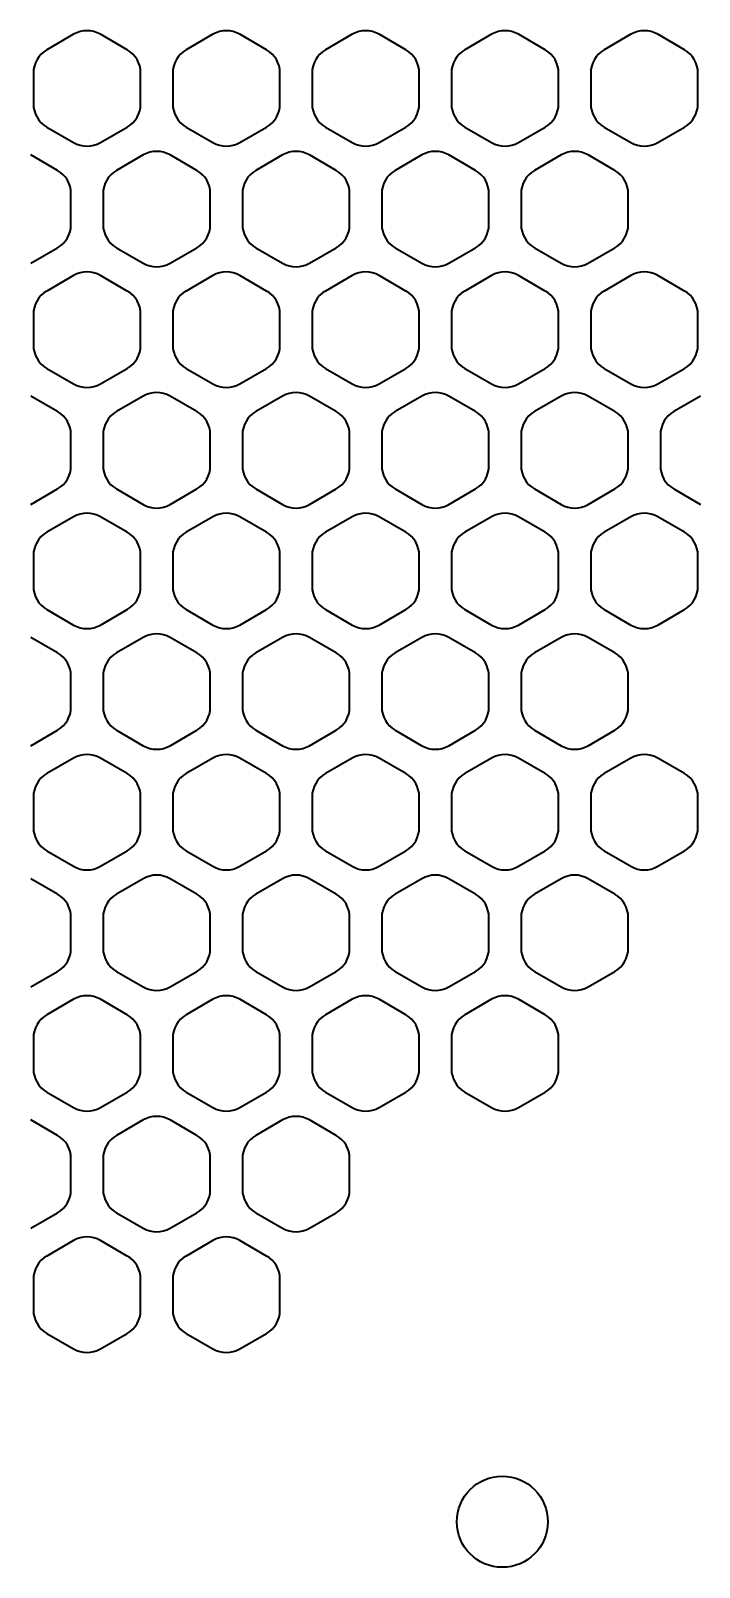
# Paper-space layout '图纸1(2)' of a CAD drawing. Header units: millimetres. Extents: x -88 to 515, y -34 to 440.
# Drawn here: x 128.1 to 153, y 76.8 to 134.2 of the extents above; entities that cross this region are included whole.
import ezdxf

# ---------------------------------------------------------------- set-up
doc = ezdxf.new("R2010")
doc.units = ezdxf.units.MM

psp = doc.layouts.new('图纸1(2)')

# ---------------------------------------------------------------- linework, layer by layer
at = {"color": 7, "linetype": 'Continuous', "lineweight": 35}
for p, q in [((129.685, 134.03), (128.685, 133.452)), ((131.685, 133.452), (130.685, 134.03)), ((134.885, 134.03), (133.885, 133.452)), ((136.885, 133.452), (135.885, 134.03)), ((140.085, 134.03), (139.085, 133.452)), ((142.085, 133.452), (141.085, 134.03)), ((145.285, 134.03), (144.285, 133.452)), ((147.285, 133.452), (146.285, 134.03)), ((150.485, 134.03), (149.485, 133.452)), ((152.485, 133.452), (151.485, 134.03)), ((128.185, 132.586), (128.185, 131.432)), ((132.185, 131.432), (132.185, 132.586)), ((133.385, 132.586), (133.385, 131.432)), ((137.385, 131.432), (137.385, 132.586)), ((138.585, 132.586), (138.585, 131.432)), ((142.585, 131.432), (142.585, 132.586)), ((143.785, 132.586), (143.785, 131.432)), ((147.785, 131.432), (147.785, 132.586)), ((148.985, 132.586), (148.985, 131.432)), ((152.985, 131.432), (152.985, 132.586)), ((128.685, 130.566), (129.685, 129.988)), ((130.685, 129.988), (131.685, 130.566)), ((133.885, 130.566), (134.885, 129.988)), ((135.885, 129.988), (136.885, 130.566)), ((139.085, 130.566), (140.085, 129.988)), ((141.085, 129.988), (142.085, 130.566)), ((144.285, 130.566), (145.285, 129.988)), ((146.285, 129.988), (147.285, 130.566)), ((149.485, 130.566), (150.485, 129.988)), ((151.485, 129.988), (152.485, 130.566)), ((129.085, 128.949), (128.085, 129.526)), ((132.285, 129.526), (131.285, 128.949)), ((134.285, 128.949), (133.285, 129.526)), ((137.485, 129.526), (136.485, 128.949)), ((139.485, 128.949), (138.485, 129.526)), ((142.685, 129.526), (141.685, 128.949)), ((144.685, 128.949), (143.685, 129.526)), ((147.885, 129.526), (146.885, 128.949)), ((149.885, 128.949), (148.885, 129.526)), ((129.585, 126.928), (129.585, 128.083)), ((130.785, 128.083), (130.785, 126.928)), ((134.785, 126.928), (134.785, 128.083)), ((135.985, 128.083), (135.985, 126.928)), ((139.985, 126.928), (139.985, 128.083)), ((141.185, 128.083), (141.185, 126.928)), ((145.185, 126.928), (145.185, 128.083)), ((146.385, 128.083), (146.385, 126.928)), ((150.385, 126.928), (150.385, 128.083)), ((128.085, 125.485), (129.085, 126.062)), ((131.285, 126.062), (132.285, 125.485)), ((133.285, 125.485), (134.285, 126.062)), ((136.485, 126.062), (137.485, 125.485)), ((138.485, 125.485), (139.485, 126.062)), ((141.685, 126.062), (142.685, 125.485)), ((143.685, 125.485), (144.685, 126.062)), ((146.885, 126.062), (147.885, 125.485)), ((148.885, 125.485), (149.885, 126.062)), ((129.685, 125.023), (128.685, 124.446)), ((131.685, 124.446), (130.685, 125.023)), ((134.885, 125.023), (133.885, 124.446)), ((136.885, 124.446), (135.885, 125.023)), ((140.085, 125.023), (139.085, 124.446)), ((142.085, 124.446), (141.085, 125.023)), ((145.285, 125.023), (144.285, 124.446)), ((147.285, 124.446), (146.285, 125.023)), ((150.485, 125.023), (149.485, 124.446)), ((152.485, 124.446), (151.485, 125.023)), ((128.185, 123.58), (128.185, 122.425)), ((132.185, 122.425), (132.185, 123.58)), ((133.385, 123.58), (133.385, 122.425)), ((137.385, 122.425), (137.385, 123.58)), ((138.585, 123.58), (138.585, 122.425)), ((142.585, 122.425), (142.585, 123.58)), ((143.785, 123.58), (143.785, 122.425)), ((147.785, 122.425), (147.785, 123.58)), ((148.985, 123.58), (148.985, 122.425)), ((152.985, 122.425), (152.985, 123.58)), ((128.685, 121.559), (129.685, 120.981)), ((130.685, 120.981), (131.685, 121.559)), ((133.885, 121.559), (134.885, 120.981)), ((135.885, 120.981), (136.885, 121.559)), ((139.085, 121.559), (140.085, 120.981)), ((141.085, 120.981), (142.085, 121.559)), ((144.285, 121.559), (145.285, 120.981)), ((146.285, 120.981), (147.285, 121.559)), ((149.485, 121.559), (150.485, 120.981)), ((151.485, 120.981), (152.485, 121.559)), ((129.085, 119.942), (128.085, 120.52)), ((132.285, 120.52), (131.285, 119.942)), ((134.285, 119.942), (133.285, 120.52)), ((137.485, 120.52), (136.485, 119.942)), ((139.485, 119.942), (138.485, 120.52)), ((142.685, 120.52), (141.685, 119.942)), ((144.685, 119.942), (143.685, 120.52)), ((147.885, 120.52), (146.885, 119.942)), ((149.885, 119.942), (148.885, 120.52)), ((153.085, 120.52), (152.085, 119.942)), ((129.585, 117.922), (129.585, 119.076)), ((130.785, 119.076), (130.785, 117.922)), ((134.785, 117.922), (134.785, 119.076)), ((135.985, 119.076), (135.985, 117.922)), ((139.985, 117.922), (139.985, 119.076)), ((141.185, 119.076), (141.185, 117.922)), ((145.185, 117.922), (145.185, 119.076)), ((146.385, 119.076), (146.385, 117.922)), ((150.385, 117.922), (150.385, 119.076)), ((151.585, 119.076), (151.585, 117.922)), ((128.085, 116.478), (129.085, 117.056)), ((131.285, 117.056), (132.285, 116.478)), ((133.285, 116.478), (134.285, 117.056)), ((136.485, 117.056), (137.485, 116.478)), ((138.485, 116.478), (139.485, 117.056)), ((141.685, 117.056), (142.685, 116.478)), ((143.685, 116.478), (144.685, 117.056)), ((146.885, 117.056), (147.885, 116.478)), ((148.885, 116.478), (149.885, 117.056)), ((152.085, 117.056), (153.085, 116.478)), ((129.685, 116.016), (128.685, 115.439)), ((131.685, 115.439), (130.685, 116.016)), ((134.885, 116.016), (133.885, 115.439)), ((136.885, 115.439), (135.885, 116.016)), ((140.085, 116.016), (139.085, 115.439)), ((142.085, 115.439), (141.085, 116.016)), ((145.285, 116.016), (144.285, 115.439)), ((147.285, 115.439), (146.285, 116.016)), ((150.485, 116.016), (149.485, 115.439)), ((152.485, 115.439), (151.485, 116.016)), ((128.185, 114.573), (128.185, 113.418)), ((132.185, 113.418), (132.185, 114.573)), ((133.385, 114.573), (133.385, 113.418)), ((137.385, 113.418), (137.385, 114.573)), ((138.585, 114.573), (138.585, 113.418)), ((142.585, 113.418), (142.585, 114.573)), ((143.785, 114.573), (143.785, 113.418)), ((147.785, 113.418), (147.785, 114.573)), ((148.985, 114.573), (148.985, 113.418)), ((152.985, 113.418), (152.985, 114.573)), ((128.685, 112.552), (129.685, 111.975)), ((130.685, 111.975), (131.685, 112.552)), ((133.885, 112.552), (134.885, 111.975)), ((135.885, 111.975), (136.885, 112.552)), ((139.085, 112.552), (140.085, 111.975)), ((141.085, 111.975), (142.085, 112.552)), ((144.285, 112.552), (145.285, 111.975)), ((146.285, 111.975), (147.285, 112.552)), ((149.485, 112.552), (150.485, 111.975)), ((151.485, 111.975), (152.485, 112.552)), ((129.085, 110.936), (128.085, 111.513)), ((132.285, 111.513), (131.285, 110.936)), ((134.285, 110.936), (133.285, 111.513)), ((137.485, 111.513), (136.485, 110.936)), ((139.485, 110.936), (138.485, 111.513)), ((142.685, 111.513), (141.685, 110.936)), ((144.685, 110.936), (143.685, 111.513)), ((147.885, 111.513), (146.885, 110.936)), ((149.885, 110.936), (148.885, 111.513)), ((129.585, 108.915), (129.585, 110.07)), ((130.785, 110.07), (130.785, 108.915)), ((134.785, 108.915), (134.785, 110.07)), ((135.985, 110.07), (135.985, 108.915)), ((139.985, 108.915), (139.985, 110.07)), ((141.185, 110.07), (141.185, 108.915)), ((145.185, 108.915), (145.185, 110.07)), ((146.385, 110.07), (146.385, 108.915)), ((150.385, 108.915), (150.385, 110.07)), ((128.085, 107.471), (129.085, 108.049)), ((131.285, 108.049), (132.285, 107.471)), ((133.285, 107.471), (134.285, 108.049)), ((136.485, 108.049), (137.485, 107.471)), ((138.485, 107.471), (139.485, 108.049)), ((141.685, 108.049), (142.685, 107.471)), ((143.685, 107.471), (144.685, 108.049)), ((146.885, 108.049), (147.885, 107.471)), ((148.885, 107.471), (149.885, 108.049)), ((129.685, 107.01), (128.685, 106.432)), ((131.685, 106.432), (130.685, 107.01)), ((134.885, 107.01), (133.885, 106.432)), ((136.885, 106.432), (135.885, 107.01)), ((140.085, 107.01), (139.085, 106.432)), ((142.085, 106.432), (141.085, 107.01)), ((145.285, 107.01), (144.285, 106.432)), ((147.285, 106.432), (146.285, 107.01)), ((150.485, 107.01), (149.485, 106.432)), ((152.485, 106.432), (151.485, 107.01)), ((128.185, 105.566), (128.185, 104.412)), ((132.185, 104.412), (132.185, 105.566)), ((133.385, 105.566), (133.385, 104.412)), ((137.385, 104.412), (137.385, 105.566)), ((138.585, 105.566), (138.585, 104.412)), ((142.585, 104.412), (142.585, 105.566)), ((143.785, 105.566), (143.785, 104.412)), ((147.785, 104.412), (147.785, 105.566)), ((148.985, 105.566), (148.985, 104.412)), ((152.985, 104.412), (152.985, 105.566)), ((128.685, 103.546), (129.685, 102.968)), ((130.685, 102.968), (131.685, 103.546)), ((133.885, 103.546), (134.885, 102.968)), ((135.885, 102.968), (136.885, 103.546)), ((139.085, 103.546), (140.085, 102.968)), ((141.085, 102.968), (142.085, 103.546)), ((144.285, 103.546), (145.285, 102.968)), ((146.285, 102.968), (147.285, 103.546)), ((149.485, 103.546), (150.485, 102.968)), ((151.485, 102.968), (152.485, 103.546)), ((129.085, 101.929), (128.085, 102.506)), ((132.285, 102.506), (131.285, 101.929)), ((134.285, 101.929), (133.285, 102.506)), ((137.485, 102.506), (136.485, 101.929)), ((139.485, 101.929), (138.485, 102.506)), ((142.685, 102.506), (141.685, 101.929)), ((144.685, 101.929), (143.685, 102.506)), ((147.885, 102.506), (146.885, 101.929)), ((149.885, 101.929), (148.885, 102.506)), ((129.585, 99.908), (129.585, 101.063)), ((130.785, 101.063), (130.785, 99.908)), ((134.785, 99.908), (134.785, 101.063)), ((135.985, 101.063), (135.985, 99.908)), ((139.985, 99.908), (139.985, 101.063)), ((141.185, 101.063), (141.185, 99.908)), ((145.185, 99.908), (145.185, 101.063)), ((146.385, 101.063), (146.385, 99.908)), ((150.385, 99.908), (150.385, 101.063)), ((128.085, 98.465), (129.085, 99.042)), ((131.285, 99.042), (132.285, 98.465)), ((133.285, 98.465), (134.285, 99.042)), ((136.485, 99.042), (137.485, 98.465)), ((138.485, 98.465), (139.485, 99.042)), ((141.685, 99.042), (142.685, 98.465)), ((143.685, 98.465), (144.685, 99.042)), ((146.885, 99.042), (147.885, 98.465)), ((148.885, 98.465), (149.885, 99.042)), ((129.685, 98.003), (128.685, 97.426)), ((131.685, 97.426), (130.685, 98.003)), ((134.885, 98.003), (133.885, 97.426)), ((136.885, 97.426), (135.885, 98.003)), ((140.085, 98.003), (139.085, 97.426)), ((142.085, 97.426), (141.085, 98.003)), ((145.285, 98.003), (144.285, 97.426)), ((147.285, 97.426), (146.285, 98.003)), ((128.185, 96.56), (128.185, 95.405)), ((132.185, 95.405), (132.185, 96.56)), ((133.385, 96.56), (133.385, 95.405)), ((137.385, 95.405), (137.385, 96.56)), ((138.585, 96.56), (138.585, 95.405)), ((142.585, 95.405), (142.585, 96.56)), ((143.785, 96.56), (143.785, 95.405)), ((147.785, 95.405), (147.785, 96.56)), ((128.685, 94.539), (129.685, 93.962)), ((130.685, 93.962), (131.685, 94.539)), ((133.885, 94.539), (134.885, 93.962)), ((135.885, 93.962), (136.885, 94.539)), ((139.085, 94.539), (140.085, 93.962)), ((141.085, 93.962), (142.085, 94.539)), ((144.285, 94.539), (145.285, 93.962)), ((146.285, 93.962), (147.285, 94.539)), ((129.085, 92.922), (128.085, 93.5)), ((132.285, 93.5), (131.285, 92.922)), ((134.285, 92.922), (133.285, 93.5)), ((137.485, 93.5), (136.485, 92.922)), ((139.485, 92.922), (138.485, 93.5)), ((129.585, 90.902), (129.585, 92.056)), ((130.785, 92.056), (130.785, 90.902)), ((134.785, 90.902), (134.785, 92.056)), ((135.985, 92.056), (135.985, 90.902)), ((139.985, 90.902), (139.985, 92.056)), ((128.085, 89.458), (129.085, 90.036)), ((131.285, 90.036), (132.285, 89.458)), ((133.285, 89.458), (134.285, 90.036)), ((136.485, 90.036), (137.485, 89.458)), ((138.485, 89.458), (139.485, 90.036)), ((129.685, 88.996), (128.685, 88.419)), ((131.685, 88.419), (130.685, 88.996)), ((134.885, 88.996), (133.885, 88.419)), ((136.885, 88.419), (135.885, 88.996)), ((128.185, 87.553), (128.185, 86.398)), ((132.185, 86.398), (132.185, 87.553)), ((133.385, 87.553), (133.385, 86.398)), ((137.385, 86.398), (137.385, 87.553)), ((128.685, 85.532), (129.685, 84.955)), ((130.685, 84.955), (131.685, 85.532)), ((133.885, 85.532), (134.885, 84.955)), ((135.885, 84.955), (136.885, 85.532))]:
    psp.add_line(p, q, dxfattribs=at)
psp.add_circle((145.685, 78.499), 1.7, dxfattribs=at)
for centre, start, end in [((130.185, 133.164), 60, 120), ((135.385, 133.164), 60, 120), ((140.585, 133.164), 60, 120), ((145.785, 133.164), 60, 120), ((150.985, 133.164), 60, 120), ((129.185, 132.586), 120, 180), ((131.185, 132.586), 0, 60), ((134.385, 132.586), 120, 180), ((136.385, 132.586), 0, 60), ((139.585, 132.586), 120, 180), ((141.585, 132.586), 0, 60), ((144.785, 132.586), 120, 180), ((146.785, 132.586), 0, 60), ((149.985, 132.586), 120, 180), ((151.985, 132.586), 0, 60), ((129.185, 131.432), 180, 240), ((131.185, 131.432), 300, 0), ((134.385, 131.432), 180, 240), ((136.385, 131.432), 300, 0), ((139.585, 131.432), 180, 240), ((141.585, 131.432), 300, 0), ((144.785, 131.432), 180, 240), ((146.785, 131.432), 300, 0), ((149.985, 131.432), 180, 240), ((151.985, 131.432), 300, 0), ((130.185, 130.854), 240, 300), ((132.785, 128.66), 60, 120), ((135.385, 130.854), 240, 300), ((137.985, 128.66), 60, 120), ((140.585, 130.854), 240, 300), ((143.185, 128.66), 60, 120), ((145.785, 130.854), 240, 300), ((148.385, 128.66), 60, 120), ((150.985, 130.854), 240, 300), ((128.585, 128.083), 0, 60), ((131.785, 128.083), 120, 180), ((133.785, 128.083), 0, 60), ((136.985, 128.083), 120, 180), ((138.985, 128.083), 0, 60), ((142.185, 128.083), 120, 180), ((144.185, 128.083), 0, 60), ((147.385, 128.083), 120, 180), ((149.385, 128.083), 0, 60), ((128.585, 126.928), 300, 0), ((131.785, 126.928), 180, 240), ((133.785, 126.928), 300, 0), ((136.985, 126.928), 180, 240), ((138.985, 126.928), 300, 0), ((142.185, 126.928), 180, 240), ((144.185, 126.928), 300, 0), ((147.385, 126.928), 180, 240), ((149.385, 126.928), 300, 0), ((130.185, 124.157), 60, 120), ((132.785, 126.351), 240, 300), ((135.385, 124.157), 60, 120), ((137.985, 126.351), 240, 300), ((140.585, 124.157), 60, 120), ((143.185, 126.351), 240, 300), ((145.785, 124.157), 60, 120), ((148.385, 126.351), 240, 300), ((150.985, 124.157), 60, 120), ((129.185, 123.58), 120, 180), ((131.185, 123.58), 0, 60), ((134.385, 123.58), 120, 180), ((136.385, 123.58), 0, 60), ((139.585, 123.58), 120, 180), ((141.585, 123.58), 0, 60), ((144.785, 123.58), 120, 180), ((146.785, 123.58), 0, 60), ((149.985, 123.58), 120, 180), ((151.985, 123.58), 0, 60), ((129.185, 122.425), 180, 240), ((131.185, 122.425), 300, 0), ((134.385, 122.425), 180, 240), ((136.385, 122.425), 300, 0), ((139.585, 122.425), 180, 240), ((141.585, 122.425), 300, 0), ((144.785, 122.425), 180, 240), ((146.785, 122.425), 300, 0), ((149.985, 122.425), 180, 240), ((151.985, 122.425), 300, 0), ((130.185, 121.848), 240, 300), ((132.785, 119.654), 60, 120), ((135.385, 121.848), 240, 300), ((137.985, 119.654), 60, 120), ((140.585, 121.848), 240, 300), ((143.185, 119.654), 60, 120), ((145.785, 121.848), 240, 300), ((148.385, 119.654), 60, 120), ((150.985, 121.848), 240, 300), ((128.585, 119.076), 0, 60), ((131.785, 119.076), 120, 180), ((133.785, 119.076), 0, 60), ((136.985, 119.076), 120, 180), ((138.985, 119.076), 0, 60), ((142.185, 119.076), 120, 180), ((144.185, 119.076), 0, 60), ((147.385, 119.076), 120, 180), ((149.385, 119.076), 0, 60), ((152.585, 119.076), 120, 180), ((128.585, 117.922), 300, 0), ((131.785, 117.922), 180, 240), ((133.785, 117.922), 300, 0), ((136.985, 117.922), 180, 240), ((138.985, 117.922), 300, 0), ((142.185, 117.922), 180, 240), ((144.185, 117.922), 300, 0), ((147.385, 117.922), 180, 240), ((149.385, 117.922), 300, 0), ((152.585, 117.922), 180, 240), ((132.785, 117.344), 240, 300), ((137.985, 117.344), 240, 300), ((143.185, 117.344), 240, 300), ((148.385, 117.344), 240, 300), ((130.185, 115.15), 60, 120), ((135.385, 115.15), 60, 120), ((140.585, 115.15), 60, 120), ((145.785, 115.15), 60, 120), ((150.985, 115.15), 60, 120), ((129.185, 114.573), 120, 180), ((131.185, 114.573), 0, 60), ((134.385, 114.573), 120, 180), ((136.385, 114.573), 0, 60), ((139.585, 114.573), 120, 180), ((141.585, 114.573), 0, 60), ((144.785, 114.573), 120, 180), ((146.785, 114.573), 0, 60), ((149.985, 114.573), 120, 180), ((151.985, 114.573), 0, 60), ((129.185, 113.418), 180, 240), ((131.185, 113.418), 300, 0), ((134.385, 113.418), 180, 240), ((136.385, 113.418), 300, 0), ((139.585, 113.418), 180, 240), ((141.585, 113.418), 300, 0), ((144.785, 113.418), 180, 240), ((146.785, 113.418), 300, 0), ((149.985, 113.418), 180, 240), ((151.985, 113.418), 300, 0), ((130.185, 112.841), 240, 300), ((135.385, 112.841), 240, 300), ((140.585, 112.841), 240, 300), ((145.785, 112.841), 240, 300), ((150.985, 112.841), 240, 300), ((132.785, 110.647), 60, 120), ((137.985, 110.647), 60, 120), ((143.185, 110.647), 60, 120), ((148.385, 110.647), 60, 120), ((128.585, 110.07), 0, 60), ((131.785, 110.07), 120, 180), ((133.785, 110.07), 0, 60), ((136.985, 110.07), 120, 180), ((138.985, 110.07), 0, 60), ((142.185, 110.07), 120, 180), ((144.185, 110.07), 0, 60), ((147.385, 110.07), 120, 180), ((149.385, 110.07), 0, 60), ((128.585, 108.915), 300, 0), ((131.785, 108.915), 180, 240), ((133.785, 108.915), 300, 0), ((136.985, 108.915), 180, 240), ((138.985, 108.915), 300, 0), ((142.185, 108.915), 180, 240), ((144.185, 108.915), 300, 0), ((147.385, 108.915), 180, 240), ((149.385, 108.915), 300, 0), ((132.785, 108.338), 240, 300), ((137.985, 108.338), 240, 300), ((143.185, 108.338), 240, 300), ((148.385, 108.338), 240, 300), ((130.185, 106.144), 60, 120), ((135.385, 106.144), 60, 120), ((140.585, 106.144), 60, 120), ((145.785, 106.144), 60, 120), ((150.985, 106.144), 60, 120), ((129.185, 105.566), 120, 180), ((131.185, 105.566), 0, 60), ((134.385, 105.566), 120, 180), ((136.385, 105.566), 0, 60), ((139.585, 105.566), 120, 180), ((141.585, 105.566), 0, 60), ((144.785, 105.566), 120, 180), ((146.785, 105.566), 0, 60), ((149.985, 105.566), 120, 180), ((151.985, 105.566), 0, 60), ((129.185, 104.412), 180, 240), ((131.185, 104.412), 300, 0), ((134.385, 104.412), 180, 240), ((136.385, 104.412), 300, 0), ((139.585, 104.412), 180, 240), ((141.585, 104.412), 300, 0), ((144.785, 104.412), 180, 240), ((146.785, 104.412), 300, 0), ((149.985, 104.412), 180, 240), ((151.985, 104.412), 300, 0), ((130.185, 103.834), 240, 300), ((135.385, 103.834), 240, 300), ((140.585, 103.834), 240, 300), ((145.785, 103.834), 240, 300), ((150.985, 103.834), 240, 300), ((132.785, 101.64), 60, 120), ((137.985, 101.64), 60, 120), ((143.185, 101.64), 60, 120), ((148.385, 101.64), 60, 120), ((128.585, 101.063), 0, 60), ((131.785, 101.063), 120, 180), ((133.785, 101.063), 0, 60), ((136.985, 101.063), 120, 180), ((138.985, 101.063), 0, 60), ((142.185, 101.063), 120, 180), ((144.185, 101.063), 0, 60), ((147.385, 101.063), 120, 180), ((149.385, 101.063), 0, 60), ((128.585, 99.908), 300, 0), ((131.785, 99.908), 180, 240), ((133.785, 99.908), 300, 0), ((136.985, 99.908), 180, 240), ((138.985, 99.908), 300, 0), ((142.185, 99.908), 180, 240), ((144.185, 99.908), 300, 0), ((147.385, 99.908), 180, 240), ((149.385, 99.908), 300, 0), ((130.185, 97.137), 60, 120), ((132.785, 99.331), 240, 300), ((135.385, 97.137), 60, 120), ((137.985, 99.331), 240, 300), ((140.585, 97.137), 60, 120), ((143.185, 99.331), 240, 300), ((145.785, 97.137), 60, 120), ((148.385, 99.331), 240, 300), ((129.185, 96.56), 120, 180), ((131.185, 96.56), 0, 60), ((134.385, 96.56), 120, 180), ((136.385, 96.56), 0, 60), ((139.585, 96.56), 120, 180), ((141.585, 96.56), 0, 60), ((144.785, 96.56), 120, 180), ((146.785, 96.56), 0, 60), ((129.185, 95.405), 180, 240), ((131.185, 95.405), 300, 0), ((134.385, 95.405), 180, 240), ((136.385, 95.405), 300, 0), ((139.585, 95.405), 180, 240), ((141.585, 95.405), 300, 0), ((144.785, 95.405), 180, 240), ((146.785, 95.405), 300, 0), ((130.185, 94.828), 240, 300), ((132.785, 92.634), 60, 120), ((135.385, 94.828), 240, 300), ((137.985, 92.634), 60, 120), ((140.585, 94.828), 240, 300), ((145.785, 94.828), 240, 300), ((128.585, 92.056), 0, 60), ((131.785, 92.056), 120, 180), ((133.785, 92.056), 0, 60), ((136.985, 92.056), 120, 180), ((138.985, 92.056), 0, 60), ((128.585, 90.902), 300, 0), ((131.785, 90.902), 180, 240), ((133.785, 90.902), 300, 0), ((136.985, 90.902), 180, 240), ((138.985, 90.902), 300, 0), ((130.185, 88.13), 60, 120), ((132.785, 90.324), 240, 300), ((135.385, 88.13), 60, 120), ((137.985, 90.324), 240, 300), ((129.185, 87.553), 120, 180), ((131.185, 87.553), 0, 60), ((134.385, 87.553), 120, 180), ((136.385, 87.553), 0, 60), ((129.185, 86.398), 180, 240), ((131.185, 86.398), 300, 0), ((134.385, 86.398), 180, 240), ((136.385, 86.398), 300, 0), ((130.185, 85.821), 240, 300), ((135.385, 85.821), 240, 300)]:
    psp.add_arc(centre, 1, start, end, dxfattribs=at)

doc.saveas('drawing.dxf')
